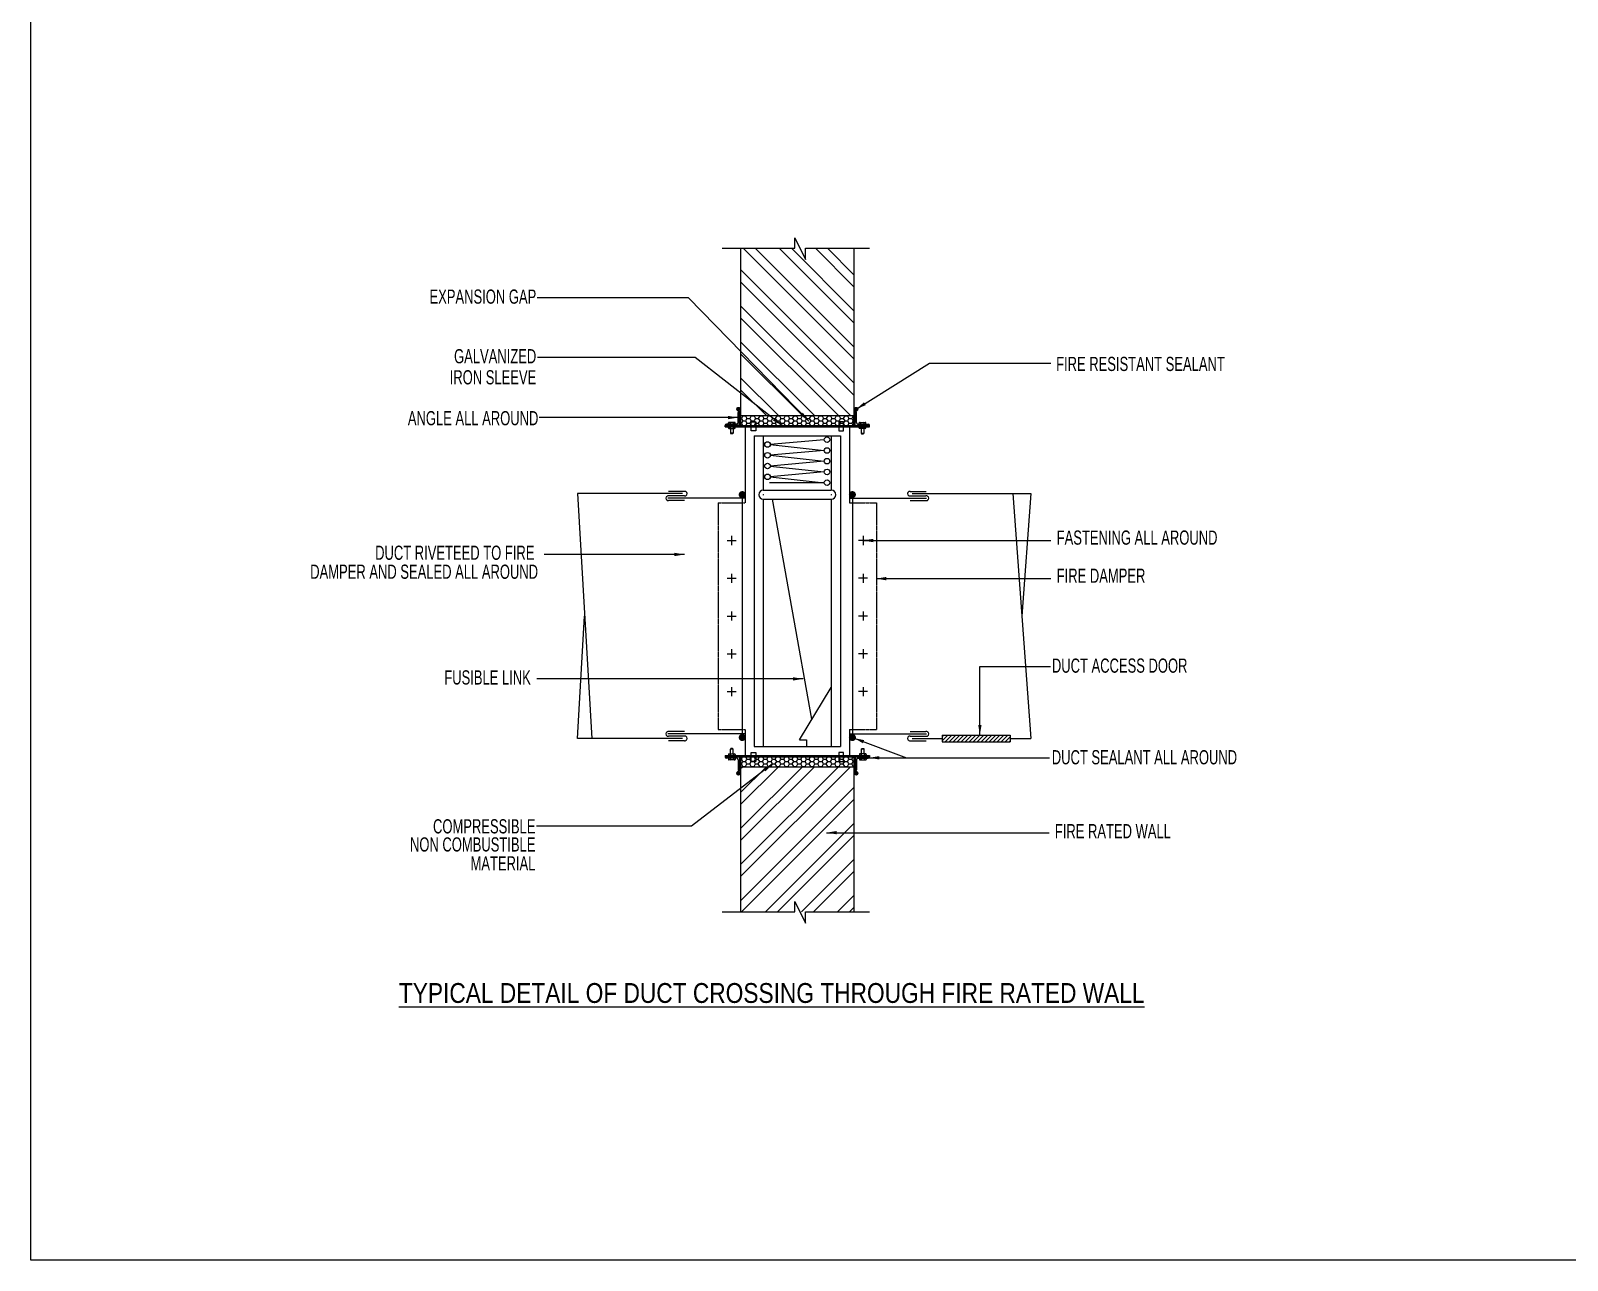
# Model space of a CAD drawing. Header units: millimetres. Extents: x -95178 to 274693, y -2232 to 263302.
# Drawn here: x 122873 to 149997, y -2232 to 19466 of the extents above; entities that cross this region are included whole.
import ezdxf
from ezdxf.enums import TextEntityAlignment as Align

# ---------------------------------------------------------------- set-up
doc = ezdxf.new("R2010")
doc.units = ezdxf.units.MM
doc.linetypes.add('HIDDEN', pattern=[0.375, 0.25, -0.125])
for name, color, linetype in [('76-10767-XM-MECH-DETAIL$0$STANDARD DETAILS$0$M-Lead', 7, 'Continuous'), ('76-10767-XM-MECH-DETAIL$0$T', 2, 'Continuous'), ('M_Supply_Duct', 4, 'Continuous')]:
    doc.layers.add(name, color=color, linetype=linetype)
doc.styles.add('76-10767-XM-MECH-DETAIL$0$Arial', font='ARIALN.TTF')
doc.styles.add('76-10767-XM-MECH-DETAIL$0$STANDARD DETAILS$0$Standard', font='txt')
doc.dimstyles.new('76-10767-XM-MECH-DETAIL$0$STANDARD DETAILS$0$RWA MECH', dxfattribs={"dimtxt": 200, "dimasz": 75, "dimexe": 1, "dimexo": 1, "dimgap": 100, "dimtad": 1, "dimdec": 0, "dimzin": 0, "dimdsep": 46, "dimtxsty": '76-10767-XM-MECH-DETAIL$0$STANDARD DETAILS$0$Standard', "dimcen": 0.09, "dimadec": 0, "dimazin": 0, "dimtfac": 1, "dimtdec": 0, "dimtmove": 0, "dimatfit": 3, "dimfxl": 1, "dimtolj": 1, "dimtzin": 0, "dimarcsym": 0})

# ---------------------------------------------------------------- blocks, each defined once
blk = doc.blocks.new('*X12')
at = {"color": 0}
for p, q in [((100266, 19864), (100281, 19864)), ((100266, 19756), (100281, 19756)), ((100281, 19864), (100309, 19913)), ((100312, 19810), (100281, 19864)), ((100281, 19756), (100312, 19810)), ((100312, 19702), (100281, 19756)), ((100306, 19692), (100312, 19702)), ((100312, 19810), (100375, 19810)), ((100312, 19702), (100375, 19702)), ((100375, 19810), (100406, 19864)), ((100406, 19756), (100375, 19810)), ((100375, 19702), (100406, 19756)), ((100381, 19692), (100375, 19702)), ((100406, 19864), (100378, 19913)), ((100406, 19864), (100469, 19864)), ((100406, 19756), (100469, 19756)), ((100469, 19864), (100497, 19913)), ((100500, 19810), (100469, 19864)), ((100469, 19756), (100500, 19810)), ((100500, 19702), (100469, 19756)), ((100494, 19692), (100500, 19702)), ((100500, 19810), (100562, 19810)), ((100500, 19702), (100562, 19702)), ((100562, 19810), (100594, 19864)), ((100594, 19756), (100562, 19810)), ((100562, 19702), (100594, 19756)), ((100569, 19692), (100562, 19702)), ((100594, 19864), (100566, 19913)), ((100594, 19864), (100656, 19864)), ((100594, 19756), (100656, 19756)), ((100656, 19864), (100684, 19913)), ((100687, 19810), (100656, 19864)), ((100656, 19756), (100687, 19810)), ((100687, 19702), (100656, 19756)), ((100681, 19692), (100687, 19702)), ((100687, 19810), (100750, 19810)), ((100687, 19702), (100750, 19702)), ((100750, 19810), (100781, 19864)), ((100781, 19756), (100750, 19810)), ((100750, 19702), (100781, 19756)), ((100756, 19692), (100750, 19702)), ((100781, 19864), (100753, 19913)), ((100781, 19864), (100844, 19864)), ((100781, 19756), (100844, 19756)), ((100844, 19864), (100872, 19913)), ((100875, 19810), (100844, 19864)), ((100844, 19756), (100875, 19810)), ((100875, 19702), (100844, 19756)), ((100869, 19692), (100875, 19702)), ((100875, 19810), (100937, 19810)), ((100875, 19702), (100937, 19702)), ((100937, 19810), (100969, 19864)), ((100969, 19756), (100937, 19810)), ((100937, 19702), (100969, 19756)), ((100944, 19692), (100937, 19702)), ((100969, 19864), (100941, 19913)), ((100969, 19864), (101031, 19864)), ((100969, 19756), (101031, 19756)), ((101031, 19864), (101059, 19913)), ((101062, 19810), (101031, 19864)), ((101031, 19756), (101062, 19810)), ((101062, 19702), (101031, 19756)), ((101056, 19692), (101062, 19702)), ((101062, 19810), (101125, 19810)), ((101062, 19702), (101125, 19702)), ((101125, 19810), (101156, 19864)), ((101156, 19756), (101125, 19810)), ((101125, 19702), (101156, 19756)), ((101131, 19692), (101125, 19702)), ((101156, 19864), (101128, 19913)), ((101156, 19864), (101219, 19864)), ((101156, 19756), (101219, 19756)), ((101219, 19864), (101247, 19913)), ((101250, 19810), (101219, 19864)), ((101219, 19756), (101250, 19810)), ((101250, 19702), (101219, 19756)), ((101244, 19692), (101250, 19702)), ((101250, 19810), (101312, 19810)), ((101250, 19702), (101312, 19702)), ((101312, 19810), (101344, 19864)), ((101344, 19756), (101312, 19810)), ((101312, 19702), (101344, 19756)), ((101319, 19692), (101312, 19702)), ((101344, 19864), (101316, 19913)), ((101344, 19864), (101406, 19864)), ((101344, 19756), (101406, 19756)), ((101406, 19864), (101434, 19913)), ((101437, 19810), (101406, 19864)), ((101406, 19756), (101437, 19810)), ((101437, 19702), (101406, 19756)), ((101431, 19692), (101437, 19702)), ((101437, 19810), (101500, 19810)), ((101437, 19702), (101500, 19702)), ((101500, 19810), (101531, 19864)), ((101531, 19756), (101500, 19810)), ((101500, 19702), (101531, 19756)), ((101506, 19692), (101500, 19702)), ((101531, 19864), (101503, 19913)), ((101531, 19864), (101594, 19864)), ((101531, 19756), (101594, 19756)), ((101594, 19864), (101622, 19913)), ((101625, 19810), (101594, 19864)), ((101594, 19756), (101625, 19810)), ((101625, 19702), (101594, 19756)), ((101619, 19692), (101625, 19702)), ((101625, 19810), (101687, 19810)), ((101625, 19702), (101687, 19702)), ((101687, 19810), (101719, 19864)), ((101719, 19756), (101687, 19810)), ((101687, 19702), (101719, 19756)), ((101694, 19692), (101687, 19702)), ((101719, 19864), (101691, 19913)), ((101719, 19864), (101781, 19864)), ((101719, 19756), (101781, 19756)), ((101781, 19864), (101809, 19913)), ((101812, 19810), (101781, 19864)), ((101781, 19756), (101812, 19810)), ((101812, 19702), (101781, 19756)), ((101806, 19692), (101812, 19702)), ((101812, 19810), (101875, 19810)), ((101812, 19702), (101875, 19702)), ((101875, 19810), (101906, 19864)), ((101906, 19756), (101875, 19810)), ((101875, 19702), (101906, 19756)), ((101881, 19692), (101875, 19702)), ((101906, 19864), (101878, 19913)), ((101906, 19864), (101969, 19864)), ((101906, 19756), (101969, 19756)), ((101969, 19864), (101997, 19913)), ((102000, 19810), (101969, 19864)), ((101969, 19756), (102000, 19810)), ((102000, 19702), (101969, 19756)), ((101994, 19692), (102000, 19702)), ((102000, 19810), (102062, 19810)), ((102000, 19702), (102062, 19702)), ((102062, 19810), (102094, 19864)), ((102094, 19756), (102062, 19810)), ((102062, 19702), (102094, 19756)), ((102069, 19692), (102062, 19702)), ((102094, 19864), (102066, 19913)), ((102094, 19864), (102156, 19864)), ((102094, 19756), (102156, 19756)), ((102156, 19864), (102184, 19913)), ((102187, 19810), (102156, 19864)), ((102156, 19756), (102187, 19810)), ((102187, 19702), (102156, 19756)), ((102181, 19692), (102187, 19702)), ((102187, 19810), (102250, 19810)), ((102187, 19702), (102250, 19702)), ((102250, 19810), (102281, 19864)), ((102281, 19756), (102250, 19810)), ((102250, 19702), (102281, 19756)), ((102256, 19692), (102250, 19702)), ((102281, 19864), (102253, 19913)), ((102281, 19864), (102344, 19864)), ((102281, 19756), (102344, 19756)), ((102344, 19864), (102372, 19913)), ((102375, 19810), (102344, 19864)), ((102344, 19756), (102375, 19810)), ((102375, 19702), (102344, 19756)), ((102369, 19692), (102375, 19702)), ((102375, 19810), (102437, 19810)), ((102375, 19702), (102437, 19702)), ((102437, 19810), (102469, 19864)), ((102469, 19756), (102437, 19810)), ((102437, 19702), (102469, 19756)), ((102444, 19692), (102437, 19702)), ((102469, 19864), (102441, 19913)), ((102469, 19864), (102531, 19864)), ((102469, 19756), (102531, 19756)), ((102531, 19864), (102559, 19913)), ((102562, 19810), (102531, 19864)), ((102531, 19756), (102562, 19810)), ((102562, 19702), (102531, 19756)), ((102556, 19692), (102562, 19702)), ((102562, 19810), (102625, 19810)), ((102562, 19702), (102625, 19702)), ((102625, 19810), (102656, 19864)), ((102656, 19756), (102625, 19810)), ((102625, 19702), (102656, 19756)), ((102631, 19692), (102625, 19702)), ((102656, 19864), (102628, 19913)), ((102656, 19864), (102719, 19864)), ((102656, 19756), (102719, 19756)), ((102719, 19864), (102747, 19913)), ((102750, 19810), (102719, 19864)), ((102719, 19756), (102750, 19810)), ((102750, 19702), (102719, 19756)), ((102744, 19692), (102750, 19702)), ((102750, 19810), (102766, 19810)), ((102750, 19702), (102766, 19702))]:
    blk.add_line(p, q, dxfattribs=at)

msp = doc.modelspace()

# ---------------------------------------------------------------- linework, layer by layer
for p, q in [((135405.103, 15627.563), (135405.103, 12477)), ((135451.199, 15627.563), (137405.103, 13673.659)), ((135663.331, 15627.563), (137405.103, 13885.791)), ((136087.595, 15627.563), (137405.103, 14310.055)), ((136299.727, 15627.563), (137405.103, 14522.187)), ((136723.991, 15627.563), (137405.103, 14946.451)), ((136936.123, 15627.563), (137405.103, 15158.583)), ((137405.103, 15627.563), (137405.103, 12477)), ((135405.103, 15249.395), (137405.103, 13249.395)), ((135405.103, 15037.263), (137405.103, 13037.263)), ((135405.103, 14612.999), (137344.909, 12673.193)), ((135405.103, 14400.867), (137132.777, 12673.193)), ((135405.103, 13976.603), (136708.513, 12673.193)), ((135405.103, 13764.471), (136496.381, 12673.193)), ((135405.103, 13340.207), (136072.117, 12673.193)), ((135405.103, 13128.074), (135859.985, 12673.193)), ((135405.103, 12488.395), (135405.103, 12678.802)), ((135405.103, 12675.427), (137405.103, 12675.427)), ((137405.103, 12492.072), (137405.103, 12677.489)), ((135485.103, 12477), (135485.103, 11136.213)), ((135645.103, 12317), (135645.103, 6833.771)), ((135645.103, 12317), (137165.103, 12317)), ((135805.103, 12317), (135805.103, 11357)), ((136881.554, 12248.641), (135928.653, 12163.365)), ((137005.103, 12317), (137005.103, 11357)), ((137165.103, 12317), (137165.103, 6833.771)), ((137325.103, 12477), (137325.103, 11136.213)), ((135928.653, 12163.365), (136881.554, 12058.901)), ((136881.554, 12058.901), (135928.653, 11973.625)), ((135928.653, 11973.625), (136881.554, 11869.162)), ((136881.554, 11869.162), (135928.653, 11783.886)), ((135928.653, 11783.886), (136881.554, 11679.422)), ((136881.554, 11679.422), (135928.653, 11594.146)), ((136881.554, 11489.683), (135912.113, 11489.683)), ((135928.653, 11594.146), (136881.554, 11489.683)), ((134375.503, 11296.213), (132521.865, 11296.213)), ((135485.103, 11216.213), (134122.08, 11216.213)), ((134411.112, 11336.213), (134129.745, 11336.213)), ((134411.112, 11256.213), (134133.512, 11256.213)), ((134414.88, 11176.213), (134133.512, 11176.213)), ((135433.241, 11279.283), (135433.241, 6991.367)), ((135805.103, 11357), (137005.103, 11357)), ((135805.103, 11197), (135805.103, 6833.771)), ((135805.103, 11197), (137005.103, 11197)), ((136664.234, 7313.771), (135965.103, 11197)), ((137005.103, 11197), (137005.103, 6833.771)), ((137325.103, 11216.213), (138688.126, 11216.213)), ((137376.966, 11279.283), (137376.966, 6991.367)), ((138395.326, 11176.213), (138676.694, 11176.213)), ((138399.094, 11336.213), (138680.462, 11336.213)), ((138399.094, 11256.213), (138676.694, 11256.213)), ((138434.703, 11296.213), (140525.103, 11296.213)), ((136445.103, 6953.771), (137005.103, 7873.771)), ((135485.103, 7056.213), (134122.08, 7056.213)), ((134414.88, 7096.213), (134133.512, 7096.213)), ((135485.103, 7136.213), (135485.103, 6673.771)), ((137325.103, 7136.213), (137325.103, 6673.771)), ((137325.103, 7056.213), (138688.126, 7056.213)), ((138395.326, 7096.213), (138676.694, 7096.213)), ((134375.503, 6976.213), (132521.865, 6976.213)), ((134411.112, 6936.213), (134129.745, 6936.213)), ((134411.112, 7016.213), (134133.512, 7016.213)), ((135645.103, 6833.771), (137165.103, 6833.771)), ((136445.103, 6953.771), (136565.103, 6953.771)), ((136565.103, 6953.771), (136565.103, 6833.771)), ((138399.094, 7016.213), (138676.694, 7016.213)), ((138399.094, 6936.213), (138680.462, 6936.213)), ((138434.703, 6976.213), (138959.894, 6976.213)), ((140159.894, 6976.213), (140525.103, 6976.213)), ((135128.81, 6673.771), (135128.81, 6652.171)), ((135128.81, 6673.732), (135128.81, 6652.171)), ((135405.103, 6673.771), (135405.103, 6662.376)), ((135405.103, 6662.376), (135405.103, 6471.969)), ((137405.103, 6673.771), (137405.103, 6658.699)), ((137405.103, 6658.699), (137405.103, 6473.282)), ((137538.646, 6704.723), (137538.678, 6707.471)), ((137681.397, 6673.771), (137681.397, 6652.171)), ((137681.397, 6673.732), (137681.397, 6652.171)), ((135405.103, 4749.904), (137132.777, 6477.578)), ((135405.103, 4537.772), (137344.909, 6477.578)), ((135405.103, 5174.168), (136708.513, 6477.578)), ((135405.103, 5810.564), (136072.117, 6477.578)), ((135405.103, 5386.3), (136496.381, 6477.578)), ((135405.103, 6446.96), (135435.721, 6477.578)), ((135405.103, 6022.696), (135859.985, 6477.578)), ((135405.103, 6475.344), (137405.103, 6475.344)), ((135405.103, 6471.969), (135405.103, 3915.344)), ((137405.103, 6473.282), (137405.103, 3915.344)), ((135405.103, 4113.508), (137405.103, 6113.508)), ((135419.071, 3915.344), (137405.103, 5901.376)), ((135843.335, 3915.344), (137405.103, 5477.112)), ((136055.467, 3915.344), (137405.103, 5264.98)), ((136479.731, 3915.344), (137405.103, 4840.716)), ((136691.863, 3915.344), (137405.103, 4628.584)), ((137116.127, 3915.344), (137405.103, 4204.32)), ((137328.26, 3915.344), (137405.103, 3992.188))]:
    msp.add_line(p, q)
at = {"ltscale": 0.25}
for p, q in [((135386.157, 12498.6), (135386.157, 12754.6)), ((137424.049, 12498.6), (137424.049, 12754.6)), ((135128.81, 12498.6), (137681.397, 12498.6)), ((135128.81, 12477), (135128.81, 12498.6)), ((135128.81, 12477.039), (135128.81, 12498.6)), ((135386.157, 12498.6), (135130.157, 12498.6)), ((135334.957, 12524.2), (135155.757, 12524.2)), ((135188.154, 12524.2), (135188.154, 12544.2)), ((135298.154, 12554.2), (135198.154, 12554.2)), ((135218.154, 12544.2), (135207.651, 12554.2)), ((135218.154, 12544.2), (135228.658, 12554.2)), ((135218.154, 12524.2), (135218.154, 12544.2)), ((135278.154, 12544.2), (135267.651, 12554.2)), ((135278.154, 12544.2), (135288.658, 12554.2)), ((135278.154, 12524.2), (135278.154, 12544.2)), ((135308.154, 12524.2), (135308.154, 12544.2)), ((135360.557, 12549.8), (135360.557, 12729)), ((135591.136, 12562.303), (135671.136, 12562.303)), ((135591.136, 12402.303), (135591.136, 12562.303)), ((135671.136, 12562.303), (135671.136, 12402.303)), ((137139.07, 12562.303), (137139.07, 12402.303)), ((137219.07, 12562.303), (137139.07, 12562.303)), ((137219.07, 12402.303), (137219.07, 12562.303)), ((137424.049, 12498.6), (137680.049, 12498.6)), ((137449.649, 12549.8), (137449.649, 12729)), ((137475.249, 12524.2), (137654.449, 12524.2)), ((137495.823, 12524.2), (137495.823, 12544.2)), ((137505.823, 12554.2), (137605.823, 12554.2)), ((137525.823, 12544.2), (137515.32, 12554.2)), ((137525.823, 12544.2), (137536.327, 12554.2)), ((137525.823, 12524.2), (137525.823, 12544.2)), ((137585.823, 12544.2), (137575.32, 12554.2)), ((137585.823, 12544.2), (137596.327, 12554.2)), ((137585.823, 12524.2), (137585.823, 12544.2)), ((137615.823, 12524.2), (137615.823, 12544.2)), ((137681.397, 12477), (137681.397, 12498.6)), ((137681.397, 12477.039), (137681.397, 12498.6)), ((135128.81, 12477), (137681.397, 12477)), ((135188.154, 12457), (135188.154, 12477)), ((135198.154, 12447), (135298.154, 12447)), ((135218.154, 12457), (135207.651, 12447)), ((135218.154, 12457), (135218.154, 12477)), ((135218.154, 12457), (135228.658, 12447)), ((135223.608, 12447), (135223.608, 12361.039)), ((135271.829, 12361.039), (135223.608, 12361.039)), ((135223.608, 12361.039), (135231.608, 12353.039)), ((135263.829, 12353.039), (135231.608, 12353.039)), ((135271.829, 12361.039), (135263.829, 12353.039)), ((135278.154, 12457), (135267.651, 12447)), ((135271.829, 12447), (135271.829, 12361.039)), ((135271.829, 12447), (135271.829, 12444.251)), ((135278.154, 12457), (135278.154, 12477)), ((135278.154, 12457), (135288.658, 12447)), ((135308.154, 12457), (135308.154, 12477)), ((135405.103, 12477), (137405.103, 12477)), ((135671.136, 12402.303), (135591.136, 12402.303)), ((137139.07, 12402.303), (137219.07, 12402.303)), ((137495.823, 12457), (137495.823, 12477)), ((137605.823, 12447), (137505.823, 12447)), ((137525.823, 12457), (137515.32, 12447)), ((137525.823, 12457), (137525.823, 12477)), ((137525.823, 12457), (137536.327, 12447)), ((137532.148, 12447), (137532.148, 12361.039)), ((137532.148, 12447), (137532.148, 12444.251)), ((137532.148, 12361.039), (137540.148, 12353.039)), ((137532.148, 12361.039), (137580.369, 12361.039)), ((137540.148, 12353.039), (137572.369, 12353.039)), ((137580.369, 12361.039), (137572.369, 12353.039)), ((137585.823, 12457), (137575.32, 12447)), ((137580.369, 12447), (137580.369, 12361.039)), ((137585.823, 12457), (137585.823, 12477)), ((137585.823, 12457), (137596.327, 12447)), ((137615.823, 12457), (137615.823, 12477)), ((135165.103, 10469.547), (135325.103, 10469.547)), ((135245.103, 10549.547), (135245.103, 10389.547)), ((137645.103, 10469.547), (137485.103, 10469.547)), ((137565.103, 10549.547), (137565.103, 10389.547)), ((135165.103, 9802.88), (135325.103, 9802.88)), ((135245.103, 9882.88), (135245.103, 9722.88)), ((137645.103, 9802.88), (137485.103, 9802.88)), ((137565.103, 9882.88), (137565.103, 9722.88)), ((135165.103, 9136.213), (135325.103, 9136.213)), ((135245.103, 9216.213), (135245.103, 9056.213)), ((137645.103, 9136.213), (137485.103, 9136.213)), ((137565.103, 9216.213), (137565.103, 9056.213)), ((135165.103, 8469.547), (135325.103, 8469.547)), ((135245.103, 8549.547), (135245.103, 8389.547)), ((137645.103, 8469.547), (137485.103, 8469.547)), ((137565.103, 8549.547), (137565.103, 8389.547)), ((135245.103, 7882.88), (135245.103, 7722.88)), ((137565.103, 7882.88), (137565.103, 7722.88)), ((135165.103, 7802.88), (135325.103, 7802.88)), ((137645.103, 7802.88), (137485.103, 7802.88)), ((135223.608, 6789.732), (135231.608, 6797.732)), ((135271.829, 6789.732), (135223.608, 6789.732)), ((135223.608, 6703.771), (135223.608, 6789.732)), ((135263.829, 6797.732), (135231.608, 6797.732)), ((135271.829, 6789.732), (135263.829, 6797.732)), ((135271.829, 6703.771), (135271.829, 6789.732)), ((137538.646, 6704.723), (137539.629, 6790.678)), ((137539.629, 6790.678), (137547.72, 6798.586)), ((137539.629, 6790.678), (137587.847, 6790.126)), ((137547.72, 6798.586), (137579.939, 6798.217)), ((137587.847, 6790.126), (137579.939, 6798.217)), ((137586.864, 6704.171), (137587.847, 6790.126)), ((135128.81, 6673.771), (137681.397, 6673.771)), ((135128.81, 6652.171), (137681.397, 6652.171)), ((135386.157, 6652.171), (135130.157, 6652.171)), ((135334.957, 6626.571), (135155.757, 6626.571)), ((135188.154, 6693.771), (135188.154, 6673.771)), ((135188.154, 6626.571), (135188.154, 6606.571)), ((135198.154, 6703.771), (135298.154, 6703.771)), ((135298.154, 6596.571), (135198.154, 6596.571)), ((135218.154, 6693.771), (135207.651, 6703.771)), ((135218.154, 6606.571), (135207.651, 6596.571)), ((135218.154, 6693.771), (135228.658, 6703.771)), ((135218.154, 6693.771), (135218.154, 6673.771)), ((135218.154, 6626.571), (135218.154, 6606.571)), ((135218.154, 6606.571), (135228.658, 6596.571)), ((135278.154, 6693.771), (135267.651, 6703.771)), ((135278.154, 6606.571), (135267.651, 6596.571)), ((135271.829, 6703.771), (135271.829, 6706.52)), ((135278.154, 6693.771), (135288.658, 6703.771)), ((135278.154, 6693.771), (135278.154, 6673.771)), ((135278.154, 6626.571), (135278.154, 6606.571)), ((135278.154, 6606.571), (135288.658, 6596.571)), ((135308.154, 6693.771), (135308.154, 6673.771)), ((135308.154, 6626.571), (135308.154, 6606.571)), ((135360.557, 6600.971), (135360.557, 6421.771)), ((135386.157, 6652.171), (135386.157, 6396.171)), ((135591.136, 6571.049), (135591.136, 6731.049)), ((135591.136, 6731.049), (135671.136, 6731.049)), ((135671.136, 6571.049), (135591.136, 6571.049)), ((135671.136, 6731.049), (135671.136, 6571.049)), ((137139.07, 6731.049), (137139.07, 6571.049)), ((137219.07, 6731.049), (137139.07, 6731.049)), ((137139.07, 6571.049), (137219.07, 6571.049)), ((137219.07, 6571.049), (137219.07, 6731.049)), ((137424.049, 6652.171), (137680.049, 6652.171)), ((137424.049, 6652.171), (137424.049, 6396.171)), ((137449.649, 6600.971), (137449.649, 6421.771)), ((137475.249, 6626.571), (137654.449, 6626.571)), ((137501.441, 6627.943), (137501.212, 6607.945)), ((137502.209, 6695.139), (137501.981, 6675.14)), ((137511.097, 6597.831), (137611.091, 6596.687)), ((137612.316, 6703.88), (137512.323, 6705.024)), ((137531.21, 6607.602), (137520.593, 6597.722)), ((137532.207, 6694.796), (137521.819, 6704.915)), ((137531.439, 6627.6), (137531.21, 6607.602)), ((137531.21, 6607.602), (137541.598, 6597.482)), ((137532.207, 6694.796), (137531.979, 6674.797)), ((137532.207, 6694.796), (137542.824, 6704.675)), ((137591.206, 6606.915), (137580.589, 6597.036)), ((137592.203, 6694.11), (137581.815, 6704.229)), ((137591.435, 6626.914), (137591.206, 6606.915)), ((137591.206, 6606.915), (137601.594, 6596.796)), ((137592.203, 6694.11), (137591.975, 6674.111)), ((137592.203, 6694.11), (137602.82, 6703.989)), ((137621.433, 6626.571), (137621.204, 6606.572)), ((137622.201, 6693.767), (137621.973, 6673.768))]:
    msp.add_line(p, q, dxfattribs=at)
at = {"linetype": 'HIDDEN'}
for p, q in [((135005.103, 11136.213), (135005.103, 7136.213)), ((135005.103, 11136.213), (135485.103, 11136.213)), ((137325.103, 11136.213), (137805.103, 11136.213)), ((137805.103, 11136.213), (137805.103, 7136.213)), ((135005.103, 7136.213), (135485.103, 7136.213)), ((137325.103, 7136.213), (137805.103, 7136.213))]:
    msp.add_line(p, q, dxfattribs=at)
at = {"linetype": 'Continuous'}
msp.add_line((135405.103, 6673.771), (137405.103, 6673.771), dxfattribs=at)
msp.add_lwpolyline([(122872.773, 54546.49), (193285.05, 54546.49), (193285.05, -2232.437), (122872.773, -2232.437)], close=True)
for points in [[(135080.624, 15627.563), (136358.47, 15627.563), (136358.47, 15813.368), (136548.008, 15429.482), (136548.008, 15627.563), (137677.601, 15627.563)], [(132521.865, 11296.213), (132779.163, 6976.213)], [(140207.448, 11296.213), (140525.103, 6976.213)], [(140525.103, 11296.213), (140366.276, 9136.213)], [(132521.865, 6976.213), (132650.514, 9136.213)], [(135080.624, 3915.344), (136358.47, 3915.344), (136358.47, 4101.149), (136548.008, 3717.263), (136548.008, 3915.344), (137677.601, 3915.344)]]:
    msp.add_lwpolyline(points)
for points, const_width in [([(135384.456, 12788.662, 1), (135344.456, 12788.662, 1)], 40), ([(137425.75, 12788.662, -1), (137465.75, 12788.662, -1)], 40), ([(135464.491, 11279.283, -1), (135401.991, 11279.283, -1)], 62.5), ([(135799.103, 11277, 1), (135811.103, 11277, 1)], 12), ([(136999.103, 11277, 1), (137011.103, 11277, 1)], 12), ([(137345.716, 11279.283, 1), (137408.216, 11279.283, 1)], 62.5), ([(135464.491, 6993.144, 1), (135401.991, 6993.144, 1)], 62.5), ([(137345.716, 6993.144, -1), (137408.216, 6993.144, -1)], 62.5), ([(135158.952, 6652.942, -1), (135136.452, 6652.942, -1)], 22.5), ([(137651.254, 6652.942, 1), (137673.754, 6652.942, 1)], 22.5), ([(135384.456, 6362.109, -1), (135344.456, 6362.109, -1)], 40), ([(137425.75, 6362.109, 1), (137465.75, 6362.109, 1)], 40)]:
    msp.add_lwpolyline(points, format="xyb", close=True, dxfattribs=dict(const_width=const_width))
for centre in [(135879.619, 12163.365), (136930.588, 12248.641), (135879.619, 11973.625), (136930.588, 12058.901), (135879.619, 11783.886), (136930.588, 11869.162), (136930.588, 11679.422), (135879.619, 11594.146), (136930.588, 11489.683)]:
    msp.add_circle(centre, 49.034)
at = {"ltscale": 0.25}
for centre, radius, start, end in [((135386.157, 12729), 25.6, 90, 180), ((137424.049, 12729), 25.6, 0, 90), ((135155.757, 12498.6), 25.6, 90, 180), ((135198.154, 12544.2), 10, 90, 180), ((135298.154, 12544.2), 10, 0, 90), ((135334.957, 12549.8), 25.6, 270, 0), ((137475.249, 12549.8), 25.6, 180, 270), ((137505.823, 12544.2), 10, 90, 180), ((137605.823, 12544.2), 10, 0, 90), ((137654.449, 12498.6), 25.6, 0, 90), ((135198.154, 12457), 10, 180, 270), ((135298.154, 12457), 10, 270, 0), ((137505.823, 12457), 10, 180, 270), ((137605.823, 12457), 10, 270, 0), ((135155.757, 6652.171), 25.6, 180, 270), ((135198.154, 6693.771), 10, 90, 180), ((135198.154, 6606.571), 10, 180, 270), ((135298.154, 6693.771), 10, 0, 90), ((135298.154, 6606.571), 10, 270, 0), ((135334.957, 6600.971), 25.6, 0, 90), ((137475.249, 6600.971), 25.6, 90, 180), ((137511.211, 6607.83), 10, 179.3447503, 269.3447503), ((137512.209, 6695.025), 10, 89.3447503, 179.3447503), ((137611.205, 6606.687), 10, 269.3447503, 359.3447503), ((137612.202, 6693.881), 10, 359.3447503, 89.3447503), ((137654.449, 6652.171), 25.6, 270, 0), ((135386.157, 6421.771), 25.6, 180, 270), ((137424.049, 6421.771), 25.6, 270, 0)]:
    msp.add_arc(centre, radius, start, end, dxfattribs=at)
for centre, radius, start, end in [((134125.312, 11216.213), 40.832, 78.4143021, 281.5856979), ((134419.313, 11296.213), 40.832, 258.4143021, 101.5856979), ((135805.103, 11277), 80, 90, 270), ((137005.103, 11277), 80, 270, 90), ((138390.894, 11296.213), 40.832, 78.4143021, 281.5856979), ((138684.894, 11216.213), 40.832, 258.4143021, 101.5856979), ((134125.312, 7056.213), 40.832, 78.4143021, 281.5856979), ((138684.894, 7056.213), 40.832, 258.4143021, 101.5856979), ((134419.313, 6976.213), 40.832, 258.4143021, 101.5856979), ((138390.894, 6976.213), 40.832, 78.4143021, 281.5856979)]:
    msp.add_arc(centre, radius, start, end)
for points in [[(137681.397, 12477), (137681.397, 12498.6), (135128.81, 12477), (135128.81, 12498.6)], [(137681.397, 6673.771), (137681.397, 6652.171), (135128.81, 6673.771), (135128.81, 6652.171)]]:
    msp.add_solid(points, dxfattribs=at)
at = {"layer": 'M_Supply_Duct', "color": 0}
for p, q in [((138959.894, 7036.213), (140159.894, 7036.213)), ((138959.894, 7036.213), (138959.894, 6916.213)), ((138959.894, 6916.213), (140159.894, 6916.213)), ((140159.894, 7036.213), (140159.894, 6916.213))]:
    msp.add_line(p, q, dxfattribs=at)
at = {"layer": 'M_Supply_Duct', "color": 8}
for p, q in [((138959.894, 6933.551), (139062.557, 7036.213)), ((138959.894, 7004.261), (138991.846, 7036.213)), ((139013.267, 6916.213), (139133.267, 7036.213)), ((139083.978, 6916.213), (139203.978, 7036.213)), ((139154.689, 6916.213), (139274.689, 7036.213)), ((139225.399, 6916.213), (139345.399, 7036.213)), ((139296.11, 6916.213), (139416.11, 7036.213)), ((139366.821, 6916.213), (139486.821, 7036.213)), ((139437.531, 6916.213), (139557.531, 7036.213)), ((139508.242, 6916.213), (139628.242, 7036.213)), ((139578.953, 6916.213), (139698.953, 7036.213)), ((139649.663, 6916.213), (139769.663, 7036.213)), ((139720.374, 6916.213), (139840.374, 7036.213)), ((139791.085, 6916.213), (139911.085, 7036.213)), ((139861.795, 6916.213), (139981.795, 7036.213)), ((139932.506, 6916.213), (140052.506, 7036.213)), ((140003.217, 6916.213), (140123.217, 7036.213)), ((140073.927, 6916.213), (140159.894, 7002.18)), ((140144.638, 6916.213), (140159.894, 6931.469))]:
    msp.add_line(p, q, dxfattribs=at)

# ---------------------------------------------------------------- block references
at = {"xscale": -0.8000000000022174, "yscale": 0.7999999999911303, "zscale": 0.8, "rotation": 180}
msp.add_blockref('*X12', (55192.126, 28428.649), dxfattribs=at)
at = {"xscale": 0.8000000000022174, "yscale": 0.8000000000022174, "zscale": 0.8000000000022174}
msp.add_blockref('*X12', (55192.126, -9277.878), dxfattribs=at)

# ---------------------------------------------------------------- texts
at = {"insert": (129371.76, 2659.165, 0), "char_height": 350, "width": 13191.01579, "attachment_point": 1, "rotation": 360, "style": '76-10767-XM-MECH-DETAIL$0$Arial'}
msp.add_mtext('{\\LTYPICAL DETAIL OF DUCT CROSSING THROUGH FIRE RATED WALL}', dxfattribs=at)
at = {"layer": '76-10767-XM-MECH-DETAIL$0$T', "color": 7, "style": '76-10767-XM-MECH-DETAIL$0$Arial', "width": 0.8}
for s, p in [('EXPANSION GAP', (131796.376, 14648.912)), ('GALVANIZED', (131796.599, 13596.835)), ('IRON SLEEVE', (131796.599, 13225.237)), ('ANGLE ALL AROUND', (131834.062, 12503.321)), ('DUCT RIVETEED TO FIRE ', (131828.543, 10128.742)), ('DAMPER AND SEALED ALL AROUND', (131828.543, 9793.881)), ('COMPRESSIBLE', (131782.117, 5300.527)), ('NON COMBUSTIBLE', (131782.117, 4980.903)), ('MATERIAL', (131782.117, 4646.691))]:
    msp.add_text(s, height=250, dxfattribs=at).set_placement(p, align=Align.RIGHT)
for s, p in [('FIRE RESISTANT SEALANT', (140973.44, 13460.824)), ('FASTENING ALL AROUND', (140984.117, 10395.997)), ('FIRE DAMPER', (140984.117, 9723.231)), ('FUSIBLE LINK', (130173.018, 7928.336)), ('DUCT ACCESS DOOR', (140899.513, 8136.605)), ('DUCT SEALANT ALL AROUND', (140897.588, 6519.634)), ('FIRE RATED WALL', (140951.127, 5214.966))]:
    msp.add_text(s, height=250, dxfattribs=at).set_placement(p)

# ---------------------------------------------------------------- leaders
at = {"layer": '76-10767-XM-MECH-DETAIL$0$STANDARD DETAILS$0$M-Lead', "color": 7}
for points in [[(136135.613, 12498.6), (134599.422, 13697.177), (131815.777, 13697.177)], [(137445.75, 12788.662), (138739.494, 13598.391), (140882.238, 13598.391)], [(135360.557, 12639.4), (131846.058, 12639.4)], [(137565.103, 10469.547), (140882.238, 10469.547)], [(134414.697, 10223.399), (131937.074, 10223.399)], [(137795.71, 9796.781), (140882.238, 9796.781)], [(139628.242, 7036.213), (139628.242, 8245.587), (140876.286, 8245.587)], [(136507.1, 8027.748), (131804.416, 8027.748)], [(137406.26, 6982.261), (138331.559, 6634.478), (140859.512, 6634.478)], [(135967.126, 6527.086), (134536.96, 5426.039), (131799.996, 5426.039)], [(137672.951, 6634.478), (140859.512, 6634.478)], [(136921.679, 5313.328), (140849.247, 5313.328)]]:
    msp.add_leader(points, dimstyle='76-10767-XM-MECH-DETAIL$0$STANDARD DETAILS$0$RWA MECH', override={"dimasz": 180}, dxfattribs=at)
at = {"layer": '76-10767-XM-MECH-DETAIL$0$T', "color": 7}
msp.add_leader([(136607.933, 12574.907), (134481.581, 14755.022), (131810.557, 14755.022)], dimstyle='76-10767-XM-MECH-DETAIL$0$STANDARD DETAILS$0$RWA MECH', override={"dimasz": 180}, dxfattribs=at)

doc.saveas('drawing.dxf')
